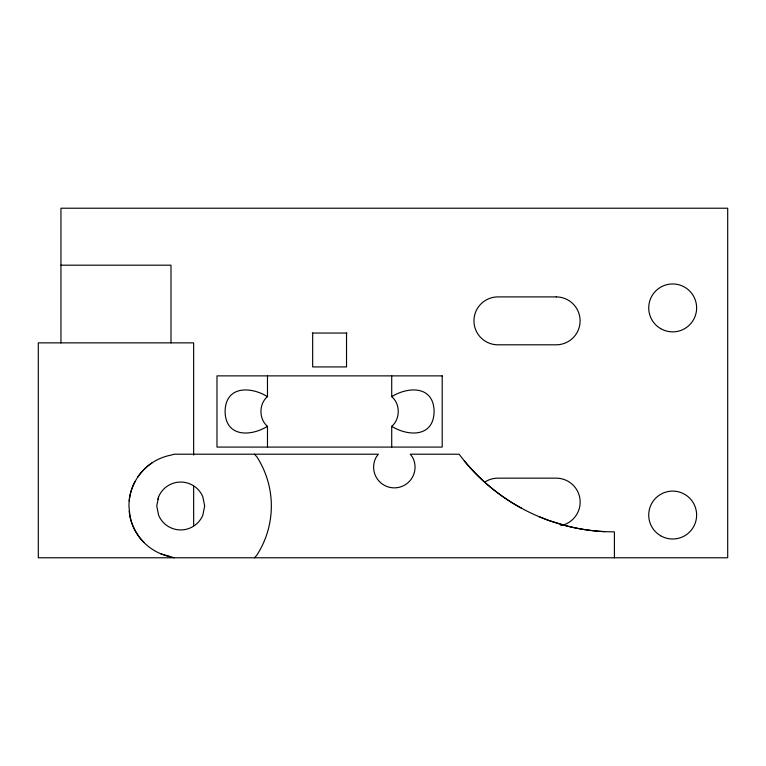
<?xml version="1.0" encoding="UTF-8"?>
<svg xmlns="http://www.w3.org/2000/svg" width="766" height="766" viewBox="0 0 766 766"><rect width="100%" height="100%" fill="white"/><g stroke="black" fill="none" stroke-linecap="round" stroke-linejoin="round"><path stroke-width="1.15" d="M151.936 462.932C143.491 468.62 136.808 476.787 132.872 486.171A51.743 51.743 0 0 0 129.176 500.954L128.927 505.991L129.923 516.092A51.743 51.743 0 0 0 140.685 538.843L144.094 542.606M158.581 496.828L156.762 505.991L158.581 515.154A23.957 23.957 0 0 0 202.837 515.154L204.666 505.991L202.837 496.828A23.957 23.957 0 0 0 158.581 496.828L158.055 499.461M267.478 375.876L267.478 396.644C258.784 403.826 258.784 419.136 267.478 426.327L267.478 447.085M391.713 447.085L391.713 426.327C400.407 419.136 400.407 403.826 391.713 396.644L391.713 375.876M254.532 557.782L256.955 554.986A90.627 90.627 0 0 0 256.955 456.996L254.532 454.209M267.478 426.327C250.865 436.601 225.482 437.443 225.089 411.486C225.482 385.518 250.865 386.361 267.478 396.644M391.713 396.644C408.326 386.361 433.709 385.518 434.102 411.486C433.709 437.443 408.326 436.601 391.713 426.327M60.954 265.189L171 265.189L171 342.862M312.308 333.047L346.883 333.047M538.68 516.476L548.992 520.535L567.233 526.06A194.171 194.171 0 0 0 604.891 531.652L614.418 531.882L614.418 557.782M160.898 553.837L174.236 557.782M521.502 508.184L514.58 504.258A194.171 194.171 0 0 1 464.311 460.883L459.093 454.209L410.279 454.209L412.271 456.795A20.711 20.711 0 0 1 394.327 487.865A20.711 20.711 0 0 1 376.393 456.795L378.375 454.209L174.236 454.209L170.607 455.205A51.791 51.791 0 0 0 137.65 477.218M346.529 333.047L346.529 366.924L312.662 366.924L312.662 333.047M193.654 455.1L193.654 342.862L38.3 342.862L38.3 557.782L727.7 557.782L727.7 208.218L60.954 208.218L60.954 342.986M193.654 486.142L193.654 525.543M484.591 482.197A23.947 23.947 0 0 1 497.9 478.156L556.164 478.156A23.947 23.947 0 0 1 560.836 525.6M604.891 531.652A194.2 194.2 0 0 1 464.301 460.883M170.607 556.786A51.791 51.791 0 0 1 129.176 511.066M129.176 500.916A51.801 51.801 0 0 1 135.036 481.575M556.164 296.902L497.9 296.902A23.947 23.947 0 0 0 473.953 320.858A23.947 23.947 0 0 0 497.9 344.805L556.164 344.805A23.947 23.947 0 0 0 580.111 320.858A23.947 23.947 0 0 0 556.164 296.911M442.212 375.876L216.979 375.876L216.979 447.085L442.212 447.085L442.212 375.876M660.704 535.798A23.947 23.947 0 0 0 696.629 515.058A23.947 23.947 0 0 0 660.704 494.309A23.947 23.947 0 0 0 660.704 535.798M660.704 328.652A23.947 23.947 0 0 0 696.629 307.913A23.947 23.947 0 0 0 660.704 287.164A23.947 23.947 0 0 0 660.704 328.652"/></g></svg>
